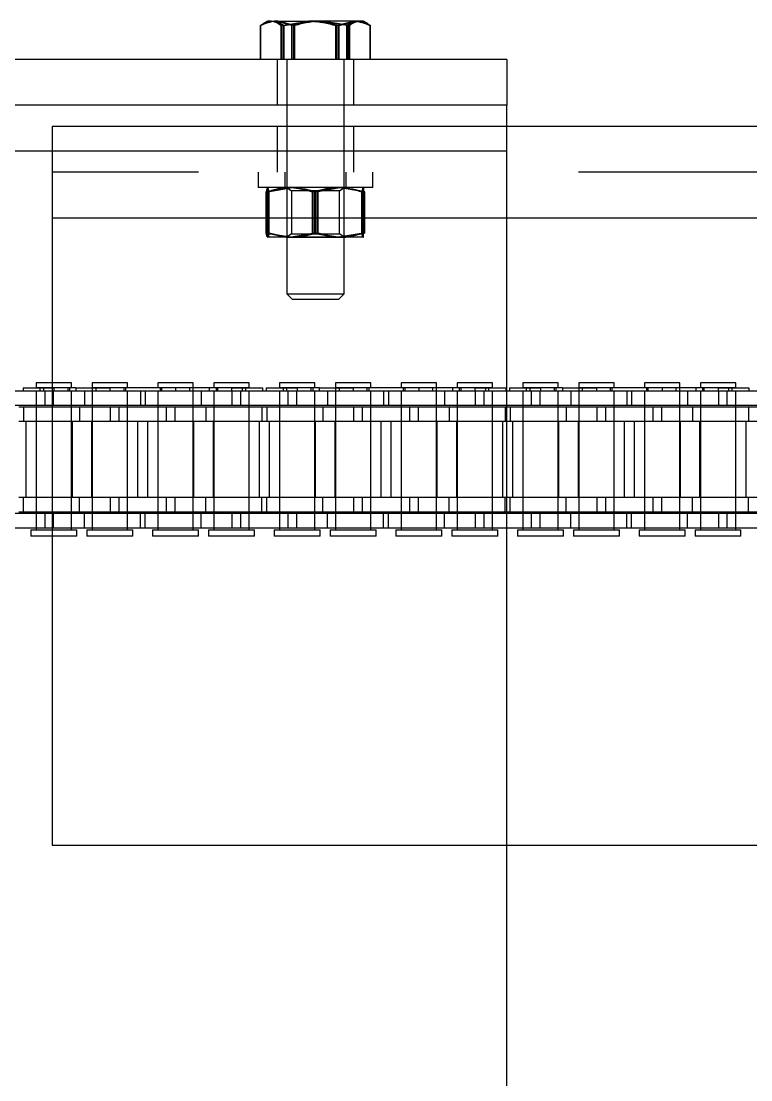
# Model space of a CAD drawing. Header units: metres. Extents: x 0 to 21025, y 0 to 14850.
# Drawn here: x 4207.3 to 4283.5, y 9236.7 to 9347.1 of the extents above; entities that cross this region are included whole.
import ezdxf

# ---------------------------------------------------------------- set-up
doc = ezdxf.new("R2010")
doc.units = ezdxf.units.M
doc.header["$LTSCALE"] = 25
doc.linetypes.add('HIDDEN2', pattern=[4.7625, 3.175, -1.5875])
doc.layers.add('SL4', color=4, linetype='Continuous')
doc.layers.add('ST1', color=7, linetype='HIDDEN2')

msp = doc.modelspace()

# ---------------------------------------------------------------- linework, layer by layer
at = {"layer": 'SL4'}
for p, q in [((4232.284, 9343.146), (4232.284, 9346.699)), ((4232.288, 9343.146), (4232.288, 9346.699)), ((4232.325, 9343.146), (4232.325, 9346.699)), ((4232.526, 9346.85), (4232.501, 9346.835)), ((4232.655, 9346.924), (4232.526, 9346.85)), ((4233.039, 9347.146), (4232.655, 9346.924)), ((4233.396, 9347.146), (4233.039, 9347.146)), ((4233.396, 9347.146), (4237.325, 9347.146)), ((4234.468, 9346.699), (4237.325, 9347.146)), ((4234.468, 9343.146), (4234.468, 9346.699)), ((4241.968, 9347.146), (4237.325, 9347.146)), ((4240.182, 9346.699), (4241.968, 9347.146)), ((4240.182, 9343.146), (4240.182, 9346.699)), ((4243.039, 9347.146), (4241.968, 9347.146)), ((4243.424, 9346.924), (4243.039, 9347.146)), ((4243.753, 9346.699), (4243.408, 9346.876)), ((4243.753, 9343.146), (4243.753, 9346.699)), ((4243.79, 9343.146), (4243.79, 9346.699)), ((4243.795, 9343.146), (4243.795, 9346.699)), ((4258.039, 9343.146), (4158.039, 9343.146)), ((4258.039, 9343.146), (4258.039, 9338.384)), ((4258.039, 9338.384), (4158.039, 9338.384)), ((4235.039, 9338.384), (4235.039, 9336.149)), ((4241.039, 9336.149), (4241.039, 9338.384)), ((4258.039, 9336.149), (4258.039, 9338.384)), ((4210.539, 9336.149), (4210.539, 9326.624)), ((5535.514, 9336.149), (4210.539, 9336.149)), ((4205.539, 9333.621), (4210.539, 9333.621)), ((4210.539, 9326.624), (5535.514, 9326.624)), ((4210.539, 9326.624), (4210.539, 9261.149)), ((4208.884, 9309.384), (4208.884, 9308.91)), ((4210.539, 9309.384), (4208.884, 9309.384)), ((4209.798, 9308.541), (4205.539, 9308.541)), ((4207.499, 9308.873), (4207.499, 9308.541)), ((4207.499, 9308.873), (4210.539, 9308.873)), ((4208.884, 9308.91), (4210.539, 9308.91)), ((4209.253, 9308.91), (4209.253, 9308.873)), ((4209.798, 9307.021), (4209.798, 9308.541)), ((4210.539, 9308.541), (4209.798, 9308.541)), ((4209.798, 9307.021), (4205.539, 9307.021)), ((4210.539, 9306.869), (4207.053, 9306.869)), ((4208.884, 9307.021), (4208.884, 9306.869)), ((4210.539, 9307.021), (4209.798, 9307.021)), ((4210.539, 9305.349), (4207.053, 9305.349)), ((4207.838, 9297.419), (4207.838, 9305.349)), ((4210.539, 9297.419), (4207.053, 9297.419)), ((4209.798, 9295.747), (4205.539, 9295.747)), ((4210.539, 9295.899), (4207.053, 9295.899)), ((4208.884, 9295.899), (4208.884, 9295.747)), ((4209.798, 9294.227), (4209.798, 9295.747)), ((4210.539, 9295.747), (4209.798, 9295.747)), ((4209.798, 9294.227), (4205.539, 9294.227)), ((4208.331, 9294.042), (4208.331, 9293.384)), ((4208.331, 9294.042), (4210.539, 9294.042)), ((4208.884, 9294.227), (4208.884, 9294.042)), ((4210.539, 9294.227), (4209.798, 9294.227)), ((4210.539, 9293.384), (4208.331, 9293.384)), ((4210.539, 9261.149), (5535.514, 9261.149)), ((4258.039, 9121.619), (4258.039, 9261.149))]:
    msp.add_line(p, q, dxfattribs=at)
for points, knots in [([(4232.325, 9346.699), (4232.398, 9346.755), (4232.747, 9347.018), (4233.11, 9347.09), (4233.396, 9347.146)], [0, 0, 0, 0, 0.21100076, 1, 1, 1, 1]), ([(4233.396, 9347.146), (4233.48, 9347.141), (4233.843, 9347.12), (4234.196, 9346.882), (4234.468, 9346.699)], [0, 0, 0, 0, 0.2318493, 1, 1, 1, 1]), ([(4237.325, 9347.146), (4237.393, 9347.146), (4238.357, 9347.139), (4239.303, 9346.911), (4240.182, 9346.699)], [0, 0, 0, 0, 0.0702006, 1, 1, 1, 1]), ([(4241.968, 9347.146), (4242.01, 9347.146), (4242.613, 9347.139), (4243.204, 9346.911), (4243.753, 9346.699)], [0, 0, 0, 0, 0.0702006, 1, 1, 1, 1])]:
    msp.add_open_spline(points, degree=3, knots=knots, dxfattribs=at)
at = {"layer": 'ST1'}
for p, q in [((4232.307, 9343.146), (4232.307, 9346.699)), ((4232.617, 9346.882), (4233.441, 9347.146)), ((4235.557, 9346.699), (4233.92, 9347.146)), ((4235.608, 9346.699), (4233.948, 9347.146)), ((4235.771, 9346.699), (4234.039, 9347.146)), ((4235.896, 9346.699), (4234.111, 9347.146)), ((4234.575, 9346.699), (4237.441, 9347.146)), ((4234.575, 9343.146), (4234.575, 9346.699)), ((4234.72, 9346.699), (4237.595, 9347.146)), ((4234.72, 9343.146), (4234.72, 9346.699)), ((4234.766, 9346.699), (4237.644, 9347.146)), ((4234.766, 9343.146), (4234.766, 9346.699)), ((4235.557, 9343.146), (4235.557, 9346.699)), ((4235.608, 9343.146), (4235.608, 9346.699)), ((4235.771, 9343.146), (4235.771, 9346.699)), ((4235.896, 9343.146), (4235.896, 9346.699)), ((4241.312, 9346.699), (4238.435, 9347.146)), ((4241.358, 9346.699), (4238.483, 9347.146)), ((4241.503, 9346.699), (4238.637, 9347.146)), ((4241.611, 9346.699), (4238.753, 9347.146)), ((4240.307, 9346.699), (4242.039, 9347.146)), ((4240.307, 9343.146), (4240.307, 9346.699)), ((4240.471, 9346.699), (4242.13, 9347.146)), ((4240.471, 9343.146), (4240.471, 9346.699)), ((4240.522, 9346.699), (4242.158, 9347.146)), ((4240.522, 9343.146), (4240.522, 9346.699)), ((4241.312, 9343.146), (4241.312, 9346.699)), ((4241.358, 9343.146), (4241.358, 9346.699)), ((4241.503, 9343.146), (4241.503, 9346.699)), ((4241.611, 9343.146), (4241.611, 9346.699)), ((4243.552, 9346.85), (4243.424, 9346.924)), ((4243.79, 9346.699), (4243.533, 9346.816)), ((4243.577, 9346.835), (4243.552, 9346.85)), ((4243.771, 9343.146), (4243.771, 9346.699)), ((4234.039, 9343.146), (4234.039, 9338.384)), ((4235.039, 9343.146), (4235.039, 9338.384)), ((4241.039, 9338.384), (4241.039, 9343.146)), ((4242.039, 9338.384), (4242.039, 9343.146)), ((4234.039, 9336.149), (4234.039, 9331.386)), ((4235.039, 9336.149), (4235.039, 9318.701)), ((4241.039, 9318.701), (4241.039, 9336.149)), ((4242.039, 9331.386), (4242.039, 9336.149)), ((4258.039, 9333.621), (4258.039, 9336.149)), ((4158.039, 9333.621), (4258.039, 9333.621)), ((4210.539, 9333.621), (4258.039, 9333.621)), ((4258.039, 9261.149), (4258.039, 9333.621)), ((5535.514, 9331.386), (4210.539, 9331.386)), ((4232.039, 9331.386), (4232.039, 9329.786)), ((4234.839, 9331.386), (4234.839, 9329.786)), ((4241.239, 9329.786), (4241.239, 9331.386)), ((4244.039, 9329.786), (4244.039, 9331.386)), ((4244.039, 9329.786), (4232.039, 9329.786)), ((4232.898, 9329.339), (4235.32, 9329.786)), ((4232.898, 9325.033), (4232.898, 9329.339)), ((4232.923, 9325.033), (4232.923, 9329.339)), ((4233.002, 9325.033), (4233.002, 9329.339)), ((4233.009, 9325.033), (4233.009, 9329.339)), ((4233.039, 9329.786), (4233.039, 9329.786)), ((4233.07, 9325.033), (4233.07, 9329.339)), ((4233.077, 9329.339), (4235.595, 9329.786)), ((4233.077, 9325.033), (4233.077, 9329.339)), ((4233.164, 9325.033), (4233.164, 9329.339)), ((4233.194, 9325.033), (4233.194, 9329.339)), ((4235.039, 9329.786), (4235.539, 9329.436)), ((4237.965, 9329.339), (4235.484, 9329.786)), ((4240.539, 9329.436), (4235.539, 9329.436)), ((4235.539, 9329.436), (4235.539, 9324.962)), ((4238.1, 9329.339), (4235.585, 9329.786)), ((4238.335, 9329.339), (4235.765, 9329.786)), ((4237.743, 9329.339), (4240.314, 9329.786)), ((4237.743, 9325.033), (4237.743, 9329.339)), ((4237.799, 9325.033), (4237.799, 9329.339)), ((4237.965, 9325.033), (4237.965, 9329.339)), ((4237.978, 9325.033), (4237.978, 9329.339)), ((4238.1, 9325.033), (4238.1, 9329.339)), ((4238.113, 9329.339), (4240.595, 9329.786)), ((4238.113, 9325.033), (4238.113, 9329.339)), ((4238.279, 9325.033), (4238.279, 9329.339)), ((4238.335, 9325.033), (4238.335, 9329.339)), ((4243.002, 9329.339), (4240.483, 9329.786)), ((4240.539, 9329.436), (4241.039, 9329.786)), ((4240.539, 9324.962), (4240.539, 9329.436)), ((4243.069, 9329.339), (4240.585, 9329.786)), ((4243.181, 9329.339), (4240.758, 9329.786)), ((4242.884, 9325.033), (4242.884, 9329.339)), ((4242.915, 9325.033), (4242.915, 9329.339)), ((4243.002, 9325.033), (4243.002, 9329.339)), ((4243.008, 9325.033), (4243.008, 9329.339)), ((4243.04, 9329.786), (4243.039, 9329.786)), ((4243.043, 9329.784), (4243.04, 9329.786)), ((4243.046, 9329.782), (4243.043, 9329.784)), ((4243.069, 9325.033), (4243.069, 9329.339)), ((4243.076, 9325.033), (4243.076, 9329.339)), ((4243.155, 9325.033), (4243.155, 9329.339)), ((4243.181, 9325.033), (4243.181, 9329.339)), ((4210.539, 9326.624), (5535.514, 9326.624)), ((4233.005, 9324.621), (4232.898, 9325.033)), ((4232.898, 9325.033), (4235.32, 9324.586)), ((4233.011, 9324.621), (4232.923, 9325.033)), ((4233.033, 9324.59), (4233.035, 9324.589)), ((4233.035, 9324.589), (4233.039, 9324.586)), ((4233.039, 9324.586), (4233.039, 9324.586)), ((4235.484, 9324.586), (4233.04, 9324.586)), ((4233.077, 9325.033), (4235.595, 9324.586)), ((4235.539, 9324.962), (4235.039, 9324.611)), ((4235.039, 9324.611), (4241.039, 9324.611)), ((4235.039, 9324.611), (4235.039, 9324.586)), ((4237.965, 9325.033), (4235.484, 9324.586)), ((4240.483, 9324.586), (4235.484, 9324.586)), ((4235.539, 9324.962), (4240.539, 9324.962)), ((4238.1, 9325.033), (4235.585, 9324.586)), ((4238.335, 9325.033), (4235.765, 9324.586)), ((4237.743, 9325.033), (4240.314, 9324.586)), ((4238.113, 9325.033), (4240.595, 9324.586)), ((4243.002, 9325.033), (4240.483, 9324.586)), ((4243.039, 9324.586), (4240.483, 9324.586)), ((4241.039, 9324.611), (4240.539, 9324.962)), ((4243.069, 9325.033), (4240.585, 9324.586)), ((4243.181, 9325.033), (4240.758, 9324.586)), ((4241.039, 9324.611), (4241.039, 9324.611)), ((4241.039, 9324.586), (4241.039, 9324.611)), ((4243.039, 9324.586), (4243.04, 9324.586)), ((4243.04, 9324.586), (4243.043, 9324.589)), ((4243.043, 9324.589), (4243.046, 9324.59)), ((4235.039, 9318.701), (4235.253, 9318.701)), ((4235.039, 9318.701), (4235.594, 9318.146)), ((4235.253, 9318.701), (4241.039, 9318.701)), ((4235.594, 9318.146), (4240.485, 9318.146)), ((4240.485, 9318.146), (4241.039, 9318.701)), ((4212.574, 9309.384), (4210.539, 9309.384)), ((4212.574, 9308.91), (4212.574, 9309.384)), ((4218.423, 9309.384), (4214.733, 9309.384)), ((4214.733, 9309.384), (4214.733, 9308.91)), ((4218.423, 9308.91), (4218.423, 9309.384)), ((4225.274, 9309.384), (4221.584, 9309.384)), ((4221.584, 9309.384), (4221.584, 9308.91)), ((4225.274, 9308.91), (4225.274, 9309.384)), ((4231.123, 9309.384), (4227.433, 9309.384)), ((4227.433, 9309.384), (4227.433, 9308.91)), ((4231.123, 9308.91), (4231.123, 9309.384)), ((4237.974, 9309.384), (4234.284, 9309.384)), ((4234.284, 9309.384), (4234.284, 9308.91)), ((4237.974, 9308.91), (4237.974, 9309.384)), ((4243.823, 9309.384), (4240.133, 9309.384)), ((4240.133, 9309.384), (4240.133, 9308.91)), ((4243.823, 9308.91), (4243.823, 9309.384)), ((4250.674, 9309.384), (4246.984, 9309.384)), ((4246.984, 9309.384), (4246.984, 9308.91)), ((4250.674, 9308.91), (4250.674, 9309.384)), ((4256.523, 9309.384), (4252.833, 9309.384)), ((4252.833, 9309.384), (4252.833, 9308.91)), ((4256.523, 9308.91), (4256.523, 9309.384)), ((4263.374, 9309.384), (4259.684, 9309.384)), ((4259.684, 9309.384), (4259.684, 9308.91)), ((4263.374, 9308.91), (4263.374, 9309.384)), ((4269.223, 9309.384), (4265.533, 9309.384)), ((4265.533, 9309.384), (4265.533, 9308.91)), ((4269.223, 9308.91), (4269.223, 9309.384)), ((4276.074, 9309.384), (4272.384, 9309.384)), ((4272.384, 9309.384), (4272.384, 9308.91)), ((4276.074, 9308.91), (4276.074, 9309.384)), ((4281.923, 9309.384), (4278.233, 9309.384)), ((4278.233, 9309.384), (4278.233, 9308.91)), ((4281.923, 9308.91), (4281.923, 9309.384)), ((4208.884, 9308.541), (4208.884, 9307.021)), ((4208.884, 9308.541), (4208.884, 9307.021)), ((4209.253, 9308.873), (4209.253, 9308.541)), ((4209.622, 9308.873), (4209.622, 9308.541)), ((4210.539, 9308.91), (4212.574, 9308.91)), ((4210.539, 9308.873), (4210.729, 9308.873)), ((4210.658, 9308.541), (4210.539, 9308.541)), ((4219.753, 9308.541), (4210.658, 9308.541)), ((4210.658, 9308.541), (4210.658, 9307.021)), ((4210.729, 9308.873), (4210.729, 9308.541)), ((4213.026, 9308.873), (4210.729, 9308.873)), ((4212.205, 9308.541), (4212.205, 9308.91)), ((4212.349, 9308.873), (4212.349, 9308.541)), ((4212.574, 9307.021), (4212.574, 9308.541)), ((4212.574, 9294.042), (4212.574, 9308.541)), ((4213.026, 9308.873), (4216.578, 9308.873)), ((4213.026, 9308.873), (4213.026, 9308.541)), ((4213.904, 9308.541), (4213.904, 9307.021)), ((4214.733, 9308.91), (4218.423, 9308.91)), ((4214.733, 9308.873), (4214.733, 9307.021)), ((4214.733, 9308.541), (4214.733, 9294.042)), ((4215.102, 9308.91), (4215.102, 9308.541)), ((4216.578, 9308.873), (4216.578, 9308.541)), ((4229.278, 9308.873), (4216.578, 9308.873)), ((4218.054, 9308.541), (4218.054, 9308.91)), ((4218.197, 9308.873), (4218.197, 9308.541)), ((4218.423, 9307.021), (4218.423, 9308.541)), ((4218.423, 9294.042), (4218.423, 9308.541)), ((4219.753, 9308.541), (4219.753, 9307.021)), ((4226.103, 9308.541), (4219.753, 9308.541)), ((4220.254, 9308.541), (4220.254, 9307.021)), ((4221.584, 9308.91), (4225.274, 9308.91)), ((4221.584, 9308.541), (4221.584, 9307.021)), ((4221.584, 9308.541), (4221.584, 9294.042)), ((4221.81, 9308.873), (4221.81, 9308.541)), ((4221.953, 9308.91), (4221.953, 9308.541)), ((4223.429, 9308.873), (4223.429, 9308.541)), ((4224.905, 9308.541), (4224.905, 9308.91)), ((4225.274, 9307.021), (4225.274, 9308.873)), ((4225.274, 9294.042), (4225.274, 9308.541)), ((4226.103, 9308.541), (4226.103, 9307.021)), ((4235.198, 9308.541), (4226.103, 9308.541)), ((4226.981, 9308.541), (4226.981, 9308.873)), ((4227.433, 9308.91), (4231.123, 9308.91)), ((4227.433, 9308.541), (4227.433, 9307.021)), ((4227.433, 9308.541), (4227.433, 9294.042)), ((4227.659, 9308.873), (4227.659, 9308.541)), ((4227.802, 9308.91), (4227.802, 9308.541)), ((4229.278, 9308.873), (4229.278, 9308.541)), ((4229.278, 9308.873), (4232.508, 9308.873)), ((4229.349, 9307.021), (4229.349, 9308.541)), ((4230.209, 9308.541), (4230.209, 9307.021)), ((4230.385, 9308.873), (4230.385, 9308.541)), ((4230.754, 9308.541), (4230.754, 9308.91)), ((4231.123, 9307.021), (4231.123, 9308.541)), ((4231.123, 9294.042), (4231.123, 9308.541)), ((4232.508, 9308.873), (4232.508, 9308.541)), ((4232.899, 9308.873), (4232.899, 9308.541)), ((4232.899, 9308.873), (4236.129, 9308.873)), ((4234.284, 9308.91), (4237.974, 9308.91)), ((4234.284, 9308.541), (4234.284, 9307.021)), ((4234.284, 9308.541), (4234.284, 9294.042)), ((4234.653, 9308.91), (4234.653, 9308.541)), ((4235.022, 9308.873), (4235.022, 9308.541)), ((4236.058, 9308.541), (4235.198, 9308.541)), ((4235.198, 9307.021), (4235.198, 9308.541)), ((4245.153, 9308.541), (4236.058, 9308.541)), ((4236.058, 9308.541), (4236.058, 9307.021)), ((4236.129, 9308.873), (4236.129, 9308.541)), ((4238.426, 9308.873), (4236.129, 9308.873)), ((4237.605, 9308.541), (4237.605, 9308.91)), ((4237.748, 9308.873), (4237.748, 9308.541)), ((4237.974, 9307.021), (4237.974, 9308.541)), ((4237.974, 9294.042), (4237.974, 9308.541)), ((4238.426, 9308.873), (4241.978, 9308.873)), ((4238.426, 9308.873), (4238.426, 9308.541)), ((4239.304, 9308.541), (4239.304, 9307.021)), ((4240.133, 9308.91), (4243.823, 9308.91)), ((4240.133, 9308.873), (4240.133, 9307.021)), ((4240.133, 9308.541), (4240.133, 9294.042)), ((4240.502, 9308.91), (4240.502, 9308.541)), ((4241.978, 9308.873), (4241.978, 9308.541)), ((4254.678, 9308.873), (4241.978, 9308.873)), ((4243.454, 9308.541), (4243.454, 9308.91)), ((4243.597, 9308.873), (4243.597, 9308.541)), ((4243.823, 9307.021), (4243.823, 9308.541)), ((4243.823, 9294.042), (4243.823, 9308.541)), ((4245.153, 9308.541), (4245.153, 9307.021)), ((4251.503, 9308.541), (4245.153, 9308.541)), ((4245.654, 9308.541), (4245.654, 9307.021)), ((4246.984, 9308.91), (4250.674, 9308.91)), ((4246.984, 9308.541), (4246.984, 9307.021)), ((4246.984, 9308.541), (4246.984, 9294.042)), ((4247.21, 9308.873), (4247.21, 9308.541)), ((4247.353, 9308.91), (4247.353, 9308.541)), ((4248.829, 9308.873), (4248.829, 9308.541)), ((4250.305, 9308.541), (4250.305, 9308.91)), ((4250.674, 9307.021), (4250.674, 9308.873)), ((4250.674, 9294.042), (4250.674, 9308.541)), ((4251.503, 9308.541), (4251.503, 9307.021)), ((4260.598, 9308.541), (4251.503, 9308.541)), ((4252.381, 9308.541), (4252.381, 9308.873)), ((4252.833, 9308.91), (4256.523, 9308.91)), ((4252.833, 9308.541), (4252.833, 9307.021)), ((4252.833, 9308.541), (4252.833, 9294.042)), ((4253.059, 9308.873), (4253.059, 9308.541)), ((4253.202, 9308.91), (4253.202, 9308.541)), ((4254.678, 9308.873), (4254.678, 9308.541)), ((4254.678, 9308.873), (4257.908, 9308.873)), ((4254.749, 9307.021), (4254.749, 9308.541)), ((4255.609, 9308.541), (4255.609, 9307.021)), ((4255.785, 9308.873), (4255.785, 9308.541)), ((4256.154, 9308.541), (4256.154, 9308.91)), ((4256.523, 9307.021), (4256.523, 9308.541)), ((4256.523, 9294.042), (4256.523, 9308.541)), ((4257.908, 9308.873), (4257.908, 9308.541)), ((4258.299, 9308.873), (4258.299, 9308.541)), ((4258.299, 9308.873), (4261.529, 9308.873)), ((4259.684, 9308.91), (4263.374, 9308.91)), ((4259.684, 9308.541), (4259.684, 9307.021)), ((4259.684, 9308.541), (4259.684, 9294.042)), ((4260.053, 9308.91), (4260.053, 9308.541)), ((4260.422, 9308.873), (4260.422, 9308.541)), ((4261.458, 9308.541), (4260.598, 9308.541)), ((4260.598, 9307.021), (4260.598, 9308.541)), ((4270.553, 9308.541), (4261.458, 9308.541)), ((4261.458, 9308.541), (4261.458, 9307.021)), ((4261.529, 9308.873), (4261.529, 9308.541)), ((4263.826, 9308.873), (4261.529, 9308.873)), ((4263.005, 9308.541), (4263.005, 9308.91)), ((4263.148, 9308.873), (4263.148, 9308.541)), ((4263.374, 9307.021), (4263.374, 9308.541)), ((4263.374, 9294.042), (4263.374, 9308.541)), ((4263.826, 9308.873), (4267.378, 9308.873)), ((4263.826, 9308.873), (4263.826, 9308.541)), ((4264.704, 9308.541), (4264.704, 9307.021)), ((4265.533, 9308.91), (4269.223, 9308.91)), ((4265.533, 9308.873), (4265.533, 9307.021)), ((4265.533, 9308.541), (4265.533, 9294.042)), ((4265.902, 9308.91), (4265.902, 9308.541)), ((4267.378, 9308.873), (4267.378, 9308.541)), ((4280.078, 9308.873), (4267.378, 9308.873)), ((4268.854, 9308.541), (4268.854, 9308.91)), ((4268.997, 9308.873), (4268.997, 9308.541)), ((4269.223, 9307.021), (4269.223, 9308.541)), ((4269.223, 9294.042), (4269.223, 9308.541)), ((4270.553, 9308.541), (4270.553, 9307.021)), ((4276.903, 9308.541), (4270.553, 9308.541)), ((4271.054, 9308.541), (4271.054, 9307.021)), ((4272.384, 9308.91), (4276.074, 9308.91)), ((4272.384, 9308.541), (4272.384, 9307.021)), ((4272.384, 9308.541), (4272.384, 9294.042)), ((4272.61, 9308.873), (4272.61, 9308.541)), ((4272.753, 9308.91), (4272.753, 9308.541)), ((4274.229, 9308.873), (4274.229, 9308.541)), ((4275.705, 9308.541), (4275.705, 9308.91)), ((4276.074, 9307.021), (4276.074, 9308.873)), ((4276.074, 9294.042), (4276.074, 9308.541)), ((4276.903, 9308.541), (4276.903, 9307.021)), ((4285.998, 9308.541), (4276.903, 9308.541)), ((4277.781, 9308.541), (4277.781, 9308.873)), ((4278.233, 9308.91), (4281.923, 9308.91)), ((4278.233, 9308.541), (4278.233, 9307.021)), ((4278.233, 9308.541), (4278.233, 9294.042)), ((4278.459, 9308.873), (4278.459, 9308.541)), ((4278.602, 9308.91), (4278.602, 9308.541)), ((4280.078, 9308.873), (4280.078, 9308.541)), ((4280.078, 9308.873), (4283.308, 9308.873)), ((4280.149, 9307.021), (4280.149, 9308.541)), ((4281.009, 9308.541), (4281.009, 9307.021)), ((4281.185, 9308.873), (4281.185, 9308.541)), ((4281.554, 9308.541), (4281.554, 9308.91)), ((4281.923, 9307.021), (4281.923, 9308.541)), ((4281.923, 9294.042), (4281.923, 9308.541)), ((4283.308, 9308.873), (4283.308, 9308.541)), ((4207.555, 9306.869), (4207.555, 9305.349)), ((4208.884, 9306.869), (4208.884, 9295.899)), ((4208.884, 9306.869), (4208.884, 9305.349)), ((4210.658, 9307.021), (4210.539, 9307.021)), ((4213.403, 9306.869), (4210.539, 9306.869)), ((4219.753, 9307.021), (4210.658, 9307.021)), ((4212.574, 9305.349), (4212.574, 9306.869)), ((4213.403, 9306.869), (4213.403, 9305.349)), ((4222.498, 9306.869), (4213.403, 9306.869)), ((4214.733, 9306.869), (4214.733, 9305.349)), ((4216.65, 9305.349), (4216.65, 9306.869)), ((4217.509, 9306.869), (4217.509, 9305.349)), ((4218.423, 9305.349), (4218.423, 9306.869)), ((4226.103, 9307.021), (4219.753, 9307.021)), ((4221.584, 9306.869), (4221.584, 9305.349)), ((4223.358, 9306.869), (4222.498, 9306.869)), ((4222.498, 9305.349), (4222.498, 9306.869)), ((4232.453, 9306.869), (4223.358, 9306.869)), ((4223.358, 9306.869), (4223.358, 9305.349)), ((4225.274, 9305.349), (4225.274, 9306.869)), ((4235.198, 9307.021), (4226.103, 9307.021)), ((4226.604, 9306.869), (4226.604, 9305.349)), ((4227.433, 9306.869), (4227.433, 9305.349)), ((4231.123, 9305.349), (4231.123, 9306.869)), ((4232.453, 9306.869), (4232.453, 9305.349)), ((4238.803, 9306.869), (4232.453, 9306.869)), ((4232.954, 9306.869), (4232.954, 9305.349)), ((4234.284, 9306.869), (4234.284, 9305.349)), ((4236.058, 9307.021), (4235.198, 9307.021)), ((4245.153, 9307.021), (4236.058, 9307.021)), ((4237.974, 9305.349), (4237.974, 9306.869)), ((4238.803, 9306.869), (4238.803, 9305.349)), ((4247.898, 9306.869), (4238.803, 9306.869)), ((4240.133, 9306.869), (4240.133, 9305.349)), ((4242.049, 9305.349), (4242.049, 9306.869)), ((4242.909, 9306.869), (4242.909, 9305.349)), ((4243.823, 9305.349), (4243.823, 9306.869)), ((4251.503, 9307.021), (4245.153, 9307.021)), ((4246.984, 9306.869), (4246.984, 9305.349)), ((4248.758, 9306.869), (4247.898, 9306.869)), ((4247.898, 9305.349), (4247.898, 9306.869)), ((4257.853, 9306.869), (4248.758, 9306.869)), ((4248.758, 9306.869), (4248.758, 9305.349)), ((4250.674, 9305.349), (4250.674, 9306.869)), ((4260.598, 9307.021), (4251.503, 9307.021)), ((4252.004, 9306.869), (4252.004, 9305.349)), ((4252.833, 9306.869), (4252.833, 9305.349)), ((4256.523, 9305.349), (4256.523, 9306.869)), ((4257.853, 9306.869), (4257.853, 9305.349)), ((4264.203, 9306.869), (4257.853, 9306.869)), ((4258.354, 9306.869), (4258.354, 9305.349)), ((4259.684, 9306.869), (4259.684, 9305.349)), ((4261.458, 9307.021), (4260.598, 9307.021)), ((4270.553, 9307.021), (4261.458, 9307.021)), ((4263.374, 9305.349), (4263.374, 9306.869)), ((4264.203, 9306.869), (4264.203, 9305.349)), ((4273.298, 9306.869), (4264.203, 9306.869)), ((4265.533, 9306.869), (4265.533, 9305.349)), ((4267.449, 9305.349), (4267.449, 9306.869)), ((4268.309, 9306.869), (4268.309, 9305.349)), ((4269.223, 9305.349), (4269.223, 9306.869)), ((4276.903, 9307.021), (4270.553, 9307.021)), ((4272.384, 9306.869), (4272.384, 9305.349)), ((4274.158, 9306.869), (4273.298, 9306.869)), ((4273.298, 9305.349), (4273.298, 9306.869)), ((4283.253, 9306.869), (4274.158, 9306.869)), ((4274.158, 9306.869), (4274.158, 9305.349)), ((4276.074, 9305.349), (4276.074, 9306.869)), ((4285.998, 9307.021), (4276.903, 9307.021)), ((4277.404, 9306.869), (4277.404, 9305.349)), ((4278.233, 9306.869), (4278.233, 9305.349)), ((4281.923, 9305.349), (4281.923, 9306.869)), ((4283.253, 9306.869), (4283.253, 9305.349)), ((4289.603, 9306.869), (4283.253, 9306.869)), ((4208.884, 9305.349), (4208.884, 9297.419)), ((4213.403, 9305.349), (4210.539, 9305.349)), ((4212.574, 9297.419), (4212.574, 9305.349)), ((4212.618, 9305.349), (4212.618, 9297.419)), ((4222.498, 9305.349), (4213.403, 9305.349)), ((4214.69, 9297.419), (4214.69, 9305.349)), ((4214.733, 9305.349), (4214.733, 9297.419)), ((4218.423, 9297.419), (4218.423, 9305.349)), ((4219.469, 9305.349), (4219.469, 9297.419)), ((4220.538, 9297.419), (4220.538, 9305.349)), ((4221.584, 9305.349), (4221.584, 9297.419)), ((4223.358, 9305.349), (4222.498, 9305.349)), ((4232.453, 9305.349), (4223.358, 9305.349)), ((4225.274, 9297.419), (4225.274, 9305.349)), ((4225.318, 9305.349), (4225.318, 9297.419)), ((4227.389, 9297.419), (4227.389, 9305.349)), ((4227.433, 9305.349), (4227.433, 9297.419)), ((4231.123, 9297.419), (4231.123, 9305.349)), ((4232.169, 9305.349), (4232.169, 9297.419)), ((4238.803, 9305.349), (4232.453, 9305.349)), ((4233.238, 9297.419), (4233.238, 9305.349)), ((4234.284, 9305.349), (4234.284, 9297.419)), ((4237.974, 9297.419), (4237.974, 9305.349)), ((4238.018, 9305.349), (4238.018, 9297.419)), ((4247.898, 9305.349), (4238.803, 9305.349)), ((4240.089, 9297.419), (4240.089, 9305.349)), ((4240.133, 9305.349), (4240.133, 9297.419)), ((4243.823, 9297.419), (4243.823, 9305.349)), ((4244.869, 9305.349), (4244.869, 9297.419)), ((4245.938, 9297.419), (4245.938, 9305.349)), ((4246.984, 9305.349), (4246.984, 9297.419)), ((4248.758, 9305.349), (4247.898, 9305.349)), ((4257.853, 9305.349), (4248.758, 9305.349)), ((4250.674, 9297.419), (4250.674, 9305.349)), ((4250.718, 9305.349), (4250.718, 9297.419)), ((4252.789, 9297.419), (4252.789, 9305.349)), ((4252.833, 9305.349), (4252.833, 9297.419)), ((4256.523, 9297.419), (4256.523, 9305.349)), ((4257.569, 9305.349), (4257.569, 9297.419)), ((4264.203, 9305.349), (4257.853, 9305.349)), ((4258.638, 9297.419), (4258.638, 9305.349)), ((4259.684, 9305.349), (4259.684, 9297.419)), ((4263.374, 9297.419), (4263.374, 9305.349)), ((4263.418, 9305.349), (4263.418, 9297.419)), ((4273.298, 9305.349), (4264.203, 9305.349)), ((4265.489, 9297.419), (4265.489, 9305.349)), ((4265.533, 9305.349), (4265.533, 9297.419)), ((4269.223, 9297.419), (4269.223, 9305.349)), ((4270.269, 9305.349), (4270.269, 9297.419)), ((4271.338, 9297.419), (4271.338, 9305.349)), ((4272.384, 9305.349), (4272.384, 9297.419)), ((4274.158, 9305.349), (4273.298, 9305.349)), ((4283.253, 9305.349), (4274.158, 9305.349)), ((4276.074, 9297.419), (4276.074, 9305.349)), ((4276.118, 9305.349), (4276.118, 9297.419)), ((4278.189, 9297.419), (4278.189, 9305.349)), ((4278.233, 9305.349), (4278.233, 9297.419)), ((4281.923, 9297.419), (4281.923, 9305.349)), ((4282.969, 9305.349), (4282.969, 9297.419)), ((4289.603, 9305.349), (4283.253, 9305.349)), ((4207.555, 9295.899), (4207.555, 9297.419)), ((4208.884, 9297.419), (4208.884, 9295.899)), ((4213.403, 9297.419), (4210.539, 9297.419)), ((4212.574, 9295.899), (4212.574, 9297.419)), ((4213.403, 9295.899), (4213.403, 9297.419)), ((4222.498, 9297.419), (4213.403, 9297.419)), ((4214.733, 9297.419), (4214.733, 9295.899)), ((4216.65, 9295.899), (4216.65, 9297.419)), ((4217.509, 9297.419), (4217.509, 9295.899)), ((4218.423, 9295.899), (4218.423, 9297.419)), ((4221.584, 9297.419), (4221.584, 9295.899)), ((4223.358, 9297.419), (4222.498, 9297.419)), ((4222.498, 9295.899), (4222.498, 9297.419)), ((4232.453, 9297.419), (4223.358, 9297.419)), ((4223.358, 9297.419), (4223.358, 9295.899)), ((4225.274, 9295.899), (4225.274, 9297.419)), ((4226.604, 9295.899), (4226.604, 9297.419)), ((4227.433, 9297.419), (4227.433, 9295.899)), ((4231.123, 9295.899), (4231.123, 9297.419)), ((4232.453, 9295.899), (4232.453, 9297.419)), ((4238.803, 9297.419), (4232.453, 9297.419)), ((4232.954, 9295.899), (4232.954, 9297.419)), ((4234.284, 9297.419), (4234.284, 9295.899)), ((4237.974, 9295.899), (4237.974, 9297.419)), ((4238.803, 9295.899), (4238.803, 9297.419)), ((4247.898, 9297.419), (4238.803, 9297.419)), ((4240.133, 9297.419), (4240.133, 9295.899)), ((4242.049, 9295.899), (4242.049, 9297.419)), ((4242.909, 9297.419), (4242.909, 9295.899)), ((4243.823, 9295.899), (4243.823, 9297.419)), ((4246.984, 9297.419), (4246.984, 9295.899)), ((4248.758, 9297.419), (4247.898, 9297.419)), ((4247.898, 9295.899), (4247.898, 9297.419)), ((4257.853, 9297.419), (4248.758, 9297.419)), ((4248.758, 9297.419), (4248.758, 9295.899)), ((4250.674, 9295.899), (4250.674, 9297.419)), ((4252.004, 9295.899), (4252.004, 9297.419)), ((4252.833, 9297.419), (4252.833, 9295.899)), ((4256.523, 9295.899), (4256.523, 9297.419)), ((4257.853, 9295.899), (4257.853, 9297.419)), ((4264.203, 9297.419), (4257.853, 9297.419)), ((4258.354, 9295.899), (4258.354, 9297.419)), ((4259.684, 9297.419), (4259.684, 9295.899)), ((4263.374, 9295.899), (4263.374, 9297.419)), ((4264.203, 9295.899), (4264.203, 9297.419)), ((4273.298, 9297.419), (4264.203, 9297.419)), ((4265.533, 9297.419), (4265.533, 9295.899)), ((4267.449, 9295.899), (4267.449, 9297.419)), ((4268.309, 9297.419), (4268.309, 9295.899)), ((4269.223, 9295.899), (4269.223, 9297.419)), ((4272.384, 9297.419), (4272.384, 9295.899)), ((4274.158, 9297.419), (4273.298, 9297.419)), ((4273.298, 9295.899), (4273.298, 9297.419)), ((4283.253, 9297.419), (4274.158, 9297.419)), ((4274.158, 9297.419), (4274.158, 9295.899)), ((4276.074, 9295.899), (4276.074, 9297.419)), ((4277.404, 9295.899), (4277.404, 9297.419)), ((4278.233, 9297.419), (4278.233, 9295.899)), ((4281.923, 9295.899), (4281.923, 9297.419)), ((4283.253, 9295.899), (4283.253, 9297.419)), ((4289.603, 9297.419), (4283.253, 9297.419)), ((4208.884, 9295.747), (4208.884, 9294.227)), ((4208.884, 9295.747), (4208.884, 9294.227)), ((4213.403, 9295.899), (4210.539, 9295.899)), ((4210.658, 9295.747), (4210.539, 9295.747)), ((4219.753, 9295.747), (4210.658, 9295.747)), ((4210.658, 9295.747), (4210.658, 9294.227)), ((4212.574, 9294.227), (4212.574, 9295.747)), ((4222.498, 9295.899), (4213.403, 9295.899)), ((4213.904, 9294.227), (4213.904, 9295.747)), ((4214.733, 9295.747), (4214.733, 9294.227)), ((4218.423, 9294.227), (4218.423, 9295.747)), ((4219.753, 9294.227), (4219.753, 9295.747)), ((4226.103, 9295.747), (4219.753, 9295.747)), ((4220.254, 9294.227), (4220.254, 9295.747)), ((4221.584, 9295.747), (4221.584, 9294.227)), ((4223.358, 9295.899), (4222.498, 9295.899)), ((4232.453, 9295.899), (4223.358, 9295.899)), ((4225.274, 9294.227), (4225.274, 9295.747)), ((4226.103, 9294.227), (4226.103, 9295.747)), ((4235.198, 9295.747), (4226.103, 9295.747)), ((4227.433, 9295.747), (4227.433, 9294.227)), ((4229.349, 9294.227), (4229.349, 9295.747)), ((4230.209, 9295.747), (4230.209, 9294.227)), ((4231.123, 9294.227), (4231.123, 9295.747)), ((4238.803, 9295.899), (4232.453, 9295.899)), ((4234.284, 9295.747), (4234.284, 9294.227)), ((4236.058, 9295.747), (4235.198, 9295.747)), ((4235.198, 9294.227), (4235.198, 9295.747)), ((4245.153, 9295.747), (4236.058, 9295.747)), ((4236.058, 9295.747), (4236.058, 9294.227)), ((4237.974, 9294.227), (4237.974, 9295.747)), ((4247.898, 9295.899), (4238.803, 9295.899)), ((4239.304, 9294.227), (4239.304, 9295.747)), ((4240.133, 9295.747), (4240.133, 9294.227)), ((4243.823, 9294.227), (4243.823, 9295.747)), ((4245.153, 9294.227), (4245.153, 9295.747)), ((4251.503, 9295.747), (4245.153, 9295.747)), ((4245.654, 9294.227), (4245.654, 9295.747)), ((4246.984, 9295.747), (4246.984, 9294.227)), ((4248.758, 9295.899), (4247.898, 9295.899)), ((4257.853, 9295.899), (4248.758, 9295.899)), ((4250.674, 9294.227), (4250.674, 9295.747)), ((4251.503, 9294.227), (4251.503, 9295.747)), ((4260.598, 9295.747), (4251.503, 9295.747)), ((4252.833, 9295.747), (4252.833, 9294.227)), ((4254.749, 9294.227), (4254.749, 9295.747)), ((4255.609, 9295.747), (4255.609, 9294.227)), ((4256.523, 9294.227), (4256.523, 9295.747)), ((4264.203, 9295.899), (4257.853, 9295.899)), ((4259.684, 9295.747), (4259.684, 9294.227)), ((4261.458, 9295.747), (4260.598, 9295.747)), ((4260.598, 9294.227), (4260.598, 9295.747)), ((4270.553, 9295.747), (4261.458, 9295.747)), ((4261.458, 9295.747), (4261.458, 9294.227)), ((4263.374, 9294.227), (4263.374, 9295.747)), ((4273.298, 9295.899), (4264.203, 9295.899)), ((4264.704, 9294.227), (4264.704, 9295.747)), ((4265.533, 9295.747), (4265.533, 9294.227)), ((4269.223, 9294.227), (4269.223, 9295.747)), ((4270.553, 9294.227), (4270.553, 9295.747)), ((4276.903, 9295.747), (4270.553, 9295.747)), ((4271.054, 9294.227), (4271.054, 9295.747)), ((4272.384, 9295.747), (4272.384, 9294.227)), ((4274.158, 9295.899), (4273.298, 9295.899)), ((4283.253, 9295.899), (4274.158, 9295.899)), ((4276.074, 9294.227), (4276.074, 9295.747)), ((4276.903, 9294.227), (4276.903, 9295.747)), ((4285.998, 9295.747), (4276.903, 9295.747)), ((4278.233, 9295.747), (4278.233, 9294.227)), ((4280.149, 9294.227), (4280.149, 9295.747)), ((4281.009, 9295.747), (4281.009, 9294.227)), ((4281.923, 9294.227), (4281.923, 9295.747)), ((4289.603, 9295.899), (4283.253, 9295.899)), ((4210.658, 9294.227), (4210.539, 9294.227)), ((4210.539, 9294.042), (4213.128, 9294.042)), ((4219.753, 9294.227), (4210.658, 9294.227)), ((4213.128, 9293.384), (4213.128, 9294.042)), ((4214.179, 9294.042), (4218.976, 9294.042)), ((4214.179, 9294.042), (4214.179, 9293.384)), ((4218.976, 9293.384), (4218.976, 9294.042)), ((4226.103, 9294.227), (4219.753, 9294.227)), ((4221.031, 9294.042), (4225.828, 9294.042)), ((4221.031, 9294.042), (4221.031, 9293.384)), ((4225.828, 9293.384), (4225.828, 9294.042)), ((4235.198, 9294.227), (4226.103, 9294.227)), ((4226.879, 9294.042), (4231.676, 9294.042)), ((4226.879, 9294.042), (4226.879, 9293.384)), ((4231.676, 9293.384), (4231.676, 9294.042)), ((4233.731, 9294.042), (4238.528, 9294.042)), ((4233.731, 9294.042), (4233.731, 9293.384)), ((4236.058, 9294.227), (4235.198, 9294.227)), ((4245.153, 9294.227), (4236.058, 9294.227)), ((4238.528, 9293.384), (4238.528, 9294.042)), ((4239.579, 9294.042), (4244.376, 9294.042)), ((4239.579, 9294.042), (4239.579, 9293.384)), ((4244.376, 9293.384), (4244.376, 9294.042)), ((4251.503, 9294.227), (4245.153, 9294.227)), ((4246.431, 9294.042), (4251.228, 9294.042)), ((4246.431, 9294.042), (4246.431, 9293.384)), ((4251.228, 9293.384), (4251.228, 9294.042)), ((4260.598, 9294.227), (4251.503, 9294.227)), ((4252.279, 9294.042), (4257.076, 9294.042)), ((4252.279, 9294.042), (4252.279, 9293.384)), ((4257.076, 9293.384), (4257.076, 9294.042)), ((4259.131, 9294.042), (4263.928, 9294.042)), ((4259.131, 9294.042), (4259.131, 9293.384)), ((4261.458, 9294.227), (4260.598, 9294.227)), ((4270.553, 9294.227), (4261.458, 9294.227)), ((4263.928, 9293.384), (4263.928, 9294.042)), ((4264.979, 9294.042), (4269.776, 9294.042)), ((4264.979, 9294.042), (4264.979, 9293.384)), ((4269.776, 9293.384), (4269.776, 9294.042)), ((4276.903, 9294.227), (4270.553, 9294.227)), ((4271.831, 9294.042), (4276.628, 9294.042)), ((4271.831, 9294.042), (4271.831, 9293.384)), ((4276.628, 9293.384), (4276.628, 9294.042)), ((4285.998, 9294.227), (4276.903, 9294.227)), ((4277.679, 9294.042), (4282.476, 9294.042)), ((4277.679, 9294.042), (4277.679, 9293.384)), ((4282.476, 9293.384), (4282.476, 9294.042)), ((4213.128, 9293.384), (4210.539, 9293.384)), ((4218.976, 9293.384), (4214.179, 9293.384)), ((4225.828, 9293.384), (4221.031, 9293.384)), ((4231.676, 9293.384), (4226.879, 9293.384)), ((4238.528, 9293.384), (4233.731, 9293.384)), ((4244.376, 9293.384), (4239.579, 9293.384)), ((4251.228, 9293.384), (4246.431, 9293.384)), ((4257.076, 9293.384), (4252.279, 9293.384)), ((4263.928, 9293.384), (4259.131, 9293.384)), ((4269.776, 9293.384), (4264.979, 9293.384)), ((4276.628, 9293.384), (4271.831, 9293.384)), ((4282.476, 9293.384), (4277.679, 9293.384))]:
    msp.add_line(p, q, dxfattribs=at)
for points, knots in [([(4233.92, 9347.146), (4233.881, 9347.146), (4233.329, 9347.139), (4232.787, 9346.911), (4232.284, 9346.699)], [0, 0, 0, 0, 0.0702006, 1, 1, 1, 1]), ([(4232.288, 9346.699), (4232.372, 9346.755), (4232.768, 9347.018), (4233.179, 9347.09), (4233.504, 9347.146)], [0, 0, 0, 0, 0.2110008, 1, 1, 1, 1]), ([(4233.948, 9347.146), (4233.909, 9347.146), (4233.348, 9347.139), (4232.799, 9346.911), (4232.288, 9346.699)], [0, 0, 0, 0, 0.0702006, 1, 1, 1, 1]), ([(4234.039, 9347.146), (4233.998, 9347.146), (4233.413, 9347.139), (4232.84, 9346.911), (4232.307, 9346.699)], [0, 0, 0, 0, 0.0702006, 1, 1, 1, 1]), ([(4234.111, 9347.146), (4234.068, 9347.146), (4233.465, 9347.139), (4232.874, 9346.911), (4232.325, 9346.699)], [0, 0, 0, 0, 0.0702006, 1, 1, 1, 1]), ([(4232.521, 9346.846), (4232.527, 9346.85), (4232.853, 9347.052), (4233.193, 9347.099), (4233.525, 9347.146)], [0, 0, 0, 0, 0.0198885, 1, 1, 1, 1]), ([(4233.441, 9347.146), (4233.53, 9347.141), (4233.914, 9347.12), (4234.288, 9346.882), (4234.575, 9346.699)], [0, 0, 0, 0, 0.2318493, 1, 1, 1, 1]), ([(4233.504, 9347.146), (4233.6, 9347.141), (4234.011, 9347.12), (4234.412, 9346.882), (4234.72, 9346.699)], [0, 0, 0, 0, 0.2318493, 1, 1, 1, 1]), ([(4233.525, 9347.146), (4233.622, 9347.141), (4234.042, 9347.12), (4234.452, 9346.882), (4234.766, 9346.699)], [0, 0, 0, 0, 0.2318493, 1, 1, 1, 1]), ([(4238.435, 9347.146), (4238.366, 9347.146), (4237.395, 9347.139), (4236.442, 9346.911), (4235.557, 9346.699)], [0, 0, 0, 0, 0.0702006, 1, 1, 1, 1]), ([(4238.483, 9347.146), (4238.415, 9347.146), (4237.444, 9347.139), (4236.492, 9346.911), (4235.608, 9346.699)], [0, 0, 0, 0, 0.0702006, 1, 1, 1, 1]), ([(4238.637, 9347.146), (4238.569, 9347.146), (4237.601, 9347.139), (4236.653, 9346.911), (4235.771, 9346.699)], [0, 0, 0, 0, 0.0702006, 1, 1, 1, 1]), ([(4238.753, 9347.146), (4238.686, 9347.146), (4237.721, 9347.139), (4236.775, 9346.911), (4235.896, 9346.699)], [0, 0, 0, 0, 0.0702006, 1, 1, 1, 1]), ([(4237.441, 9347.146), (4237.509, 9347.146), (4238.477, 9347.139), (4239.425, 9346.911), (4240.307, 9346.699)], [0, 0, 0, 0, 0.0702006, 1, 1, 1, 1]), ([(4237.595, 9347.146), (4237.663, 9347.146), (4238.634, 9347.139), (4239.586, 9346.911), (4240.471, 9346.699)], [0, 0, 0, 0, 0.0702006, 1, 1, 1, 1]), ([(4237.644, 9347.146), (4237.712, 9347.146), (4238.684, 9347.139), (4239.636, 9346.911), (4240.522, 9346.699)], [0, 0, 0, 0, 0.0702006, 1, 1, 1, 1]), ([(4242.553, 9347.146), (4242.222, 9347.09), (4241.802, 9347.018), (4241.397, 9346.755), (4241.312, 9346.699)], [0, 0, 0, 0, 0.7889992, 1, 1, 1, 1]), ([(4242.574, 9347.146), (4242.249, 9347.09), (4241.838, 9347.018), (4241.442, 9346.755), (4241.358, 9346.699)], [0, 0, 0, 0, 0.7889992, 1, 1, 1, 1]), ([(4242.637, 9347.146), (4242.334, 9347.09), (4241.95, 9347.018), (4241.581, 9346.755), (4241.503, 9346.699)], [0, 0, 0, 0, 0.7889992, 1, 1, 1, 1]), ([(4242.682, 9347.146), (4242.396, 9347.09), (4242.033, 9347.018), (4241.684, 9346.755), (4241.611, 9346.699)], [0, 0, 0, 0, 0.78899924, 1, 1, 1, 1]), ([(4242.039, 9347.146), (4242.08, 9347.146), (4242.665, 9347.139), (4243.238, 9346.911), (4243.771, 9346.699)], [0, 0, 0, 0, 0.0702006, 1, 1, 1, 1]), ([(4242.13, 9347.146), (4242.17, 9347.146), (4242.73, 9347.139), (4243.279, 9346.911), (4243.79, 9346.699)], [0, 0, 0, 0, 0.07020058, 1, 1, 1, 1]), ([(4242.158, 9347.146), (4242.197, 9347.146), (4242.749, 9347.139), (4243.291, 9346.911), (4243.795, 9346.699)], [0, 0, 0, 0, 0.0702006, 1, 1, 1, 1]), ([(4243.237, 9346.946), (4243.107, 9347.017), (4242.882, 9347.14), (4242.651, 9347.144), (4242.553, 9347.146)], [0, 0, 0, 0, 0.5778296, 1, 1, 1, 1]), ([(4243.214, 9346.96), (4243.096, 9347.025), (4242.886, 9347.141), (4242.67, 9347.145), (4242.574, 9347.146)], [0, 0, 0, 0, 0.5577707, 1, 1, 1, 1]), ([(4243.459, 9346.851), (4243.275, 9346.964), (4243.004, 9347.132), (4242.726, 9347.143), (4242.637, 9347.146)], [0, 0, 0, 0, 0.6796744, 1, 1, 1, 1]), ([(4243.408, 9346.876), (4243.251, 9346.979), (4243.012, 9347.134), (4242.766, 9347.143), (4242.682, 9347.146)], [0, 0, 0, 0, 0.6573421, 1, 1, 1, 1]), ([(4233.033, 9329.775), (4233.024, 9329.769), (4232.978, 9329.742), (4232.933, 9329.519), (4232.898, 9329.339)], [0, 0, 0, 0, 0.1984337, 1, 1, 1, 1]), ([(4233.035, 9329.777), (4233.027, 9329.771), (4232.989, 9329.744), (4232.952, 9329.518), (4232.923, 9329.339)], [0, 0, 0, 0, 0.2127399, 1, 1, 1, 1]), ([(4235.484, 9329.786), (4235.425, 9329.786), (4234.587, 9329.779), (4233.766, 9329.551), (4233.002, 9329.339)], [0, 0, 0, 0, 0.0702006, 1, 1, 1, 1]), ([(4233.002, 9329.339), (4233.006, 9329.407), (4233.018, 9329.669), (4233.03, 9329.736), (4233.04, 9329.786)], [0, 0, 0, 0, 0.2575513, 1, 1, 1, 1]), ([(4233.04, 9329.786), (4233.043, 9329.779), (4233.055, 9329.755), (4233.068, 9329.515), (4233.077, 9329.339)], [0, 0, 0, 0, 0.2686336, 1, 1, 1, 1]), ([(4233.164, 9329.339), (4233.154, 9329.407), (4233.114, 9329.669), (4233.074, 9329.736), (4233.043, 9329.786)], [0, 0, 0, 0, 0.2575513, 1, 1, 1, 1]), ([(4233.194, 9329.339), (4233.181, 9329.407), (4233.133, 9329.669), (4233.083, 9329.736), (4233.046, 9329.786)], [0, 0, 0, 0, 0.2575513, 1, 1, 1, 1]), ([(4235.585, 9329.786), (4235.526, 9329.786), (4234.676, 9329.779), (4233.844, 9329.551), (4233.07, 9329.339)], [0, 0, 0, 0, 0.0702006, 1, 1, 1, 1]), ([(4235.765, 9329.786), (4235.704, 9329.786), (4234.836, 9329.779), (4233.985, 9329.551), (4233.194, 9329.339)], [0, 0, 0, 0, 0.0702006, 1, 1, 1, 1]), ([(4235.32, 9329.786), (4235.378, 9329.786), (4236.196, 9329.779), (4236.997, 9329.551), (4237.743, 9329.339)], [0, 0, 0, 0, 0.07020058, 1, 1, 1, 1]), ([(4235.595, 9329.786), (4235.655, 9329.786), (4236.505, 9329.779), (4237.338, 9329.551), (4238.113, 9329.339)], [0, 0, 0, 0, 0.0702006, 1, 1, 1, 1]), ([(4240.483, 9329.786), (4240.424, 9329.786), (4239.573, 9329.779), (4238.74, 9329.551), (4237.965, 9329.339)], [0, 0, 0, 0, 0.0702006, 1, 1, 1, 1]), ([(4240.585, 9329.786), (4240.526, 9329.786), (4239.687, 9329.779), (4238.865, 9329.551), (4238.1, 9329.339)], [0, 0, 0, 0, 0.0702006, 1, 1, 1, 1]), ([(4240.758, 9329.786), (4240.701, 9329.786), (4239.883, 9329.779), (4239.081, 9329.551), (4238.335, 9329.339)], [0, 0, 0, 0, 0.07020058, 1, 1, 1, 1]), ([(4240.314, 9329.786), (4240.375, 9329.786), (4241.243, 9329.779), (4242.093, 9329.551), (4242.884, 9329.339)], [0, 0, 0, 0, 0.0702006, 1, 1, 1, 1]), ([(4240.595, 9329.786), (4240.653, 9329.786), (4241.491, 9329.779), (4242.312, 9329.551), (4243.076, 9329.339)], [0, 0, 0, 0, 0.0702006, 1, 1, 1, 1]), ([(4243.033, 9329.786), (4243.019, 9329.779), (4242.969, 9329.755), (4242.92, 9329.515), (4242.884, 9329.339)], [0, 0, 0, 0, 0.2686336, 1, 1, 1, 1]), ([(4243.035, 9329.786), (4243.024, 9329.779), (4242.983, 9329.755), (4242.944, 9329.515), (4242.915, 9329.339)], [0, 0, 0, 0, 0.2686336, 1, 1, 1, 1]), ([(4243.002, 9329.339), (4243.005, 9329.407), (4243.017, 9329.669), (4243.029, 9329.736), (4243.039, 9329.786)], [0, 0, 0, 0, 0.25755135, 1, 1, 1, 1]), ([(4243.039, 9329.786), (4243.042, 9329.779), (4243.055, 9329.755), (4243.067, 9329.515), (4243.076, 9329.339)], [0, 0, 0, 0, 0.2686336, 1, 1, 1, 1]), ([(4235.484, 9324.586), (4235.425, 9324.587), (4234.587, 9324.593), (4233.766, 9324.821), (4233.002, 9325.033)], [0, 0, 0, 0, 0.0702006, 1, 1, 1, 1]), ([(4233.002, 9325.033), (4233.006, 9324.965), (4233.018, 9324.703), (4233.03, 9324.636), (4233.04, 9324.586)], [0, 0, 0, 0, 0.2575513, 1, 1, 1, 1]), ([(4233.04, 9324.586), (4233.043, 9324.593), (4233.055, 9324.617), (4233.068, 9324.857), (4233.077, 9325.033)], [0, 0, 0, 0, 0.2686336, 1, 1, 1, 1]), ([(4233.164, 9325.033), (4233.154, 9324.965), (4233.114, 9324.703), (4233.074, 9324.636), (4233.043, 9324.586)], [0, 0, 0, 0, 0.2575513, 1, 1, 1, 1]), ([(4233.194, 9325.033), (4233.181, 9324.965), (4233.133, 9324.703), (4233.083, 9324.636), (4233.046, 9324.586)], [0, 0, 0, 0, 0.2575513, 1, 1, 1, 1]), ([(4235.585, 9324.586), (4235.526, 9324.587), (4234.676, 9324.593), (4233.844, 9324.821), (4233.07, 9325.033)], [0, 0, 0, 0, 0.0702006, 1, 1, 1, 1]), ([(4235.765, 9324.586), (4235.704, 9324.587), (4234.836, 9324.593), (4233.985, 9324.821), (4233.194, 9325.033)], [0, 0, 0, 0, 0.0702006, 1, 1, 1, 1]), ([(4235.32, 9324.586), (4235.378, 9324.587), (4236.196, 9324.593), (4236.997, 9324.821), (4237.743, 9325.033)], [0, 0, 0, 0, 0.07020058, 1, 1, 1, 1]), ([(4235.595, 9324.586), (4235.655, 9324.587), (4236.505, 9324.593), (4237.338, 9324.821), (4238.113, 9325.033)], [0, 0, 0, 0, 0.0702006, 1, 1, 1, 1]), ([(4240.483, 9324.586), (4240.424, 9324.587), (4239.573, 9324.593), (4238.74, 9324.821), (4237.965, 9325.033)], [0, 0, 0, 0, 0.0702006, 1, 1, 1, 1]), ([(4240.585, 9324.586), (4240.526, 9324.587), (4239.687, 9324.593), (4238.865, 9324.821), (4238.1, 9325.033)], [0, 0, 0, 0, 0.0702006, 1, 1, 1, 1]), ([(4240.758, 9324.586), (4240.701, 9324.587), (4239.883, 9324.593), (4239.081, 9324.821), (4238.335, 9325.033)], [0, 0, 0, 0, 0.0702006, 1, 1, 1, 1]), ([(4240.314, 9324.586), (4240.375, 9324.587), (4241.243, 9324.593), (4242.093, 9324.821), (4242.884, 9325.033)], [0, 0, 0, 0, 0.0702006, 1, 1, 1, 1]), ([(4240.595, 9324.586), (4240.653, 9324.587), (4241.491, 9324.593), (4242.312, 9324.821), (4243.076, 9325.033)], [0, 0, 0, 0, 0.0702006, 1, 1, 1, 1]), ([(4243.033, 9324.586), (4243.019, 9324.593), (4242.969, 9324.617), (4242.92, 9324.857), (4242.884, 9325.033)], [0, 0, 0, 0, 0.2686336, 1, 1, 1, 1]), ([(4243.035, 9324.586), (4243.024, 9324.593), (4242.983, 9324.617), (4242.944, 9324.857), (4242.915, 9325.033)], [0, 0, 0, 0, 0.2686336, 1, 1, 1, 1]), ([(4243.002, 9325.033), (4243.005, 9324.965), (4243.017, 9324.703), (4243.029, 9324.636), (4243.039, 9324.586)], [0, 0, 0, 0, 0.2575513, 1, 1, 1, 1]), ([(4243.039, 9324.586), (4243.042, 9324.593), (4243.055, 9324.617), (4243.067, 9324.857), (4243.076, 9325.033)], [0, 0, 0, 0, 0.2686336, 1, 1, 1, 1])]:
    msp.add_open_spline(points, degree=3, knots=knots, dxfattribs=at)

doc.saveas('drawing.dxf')
